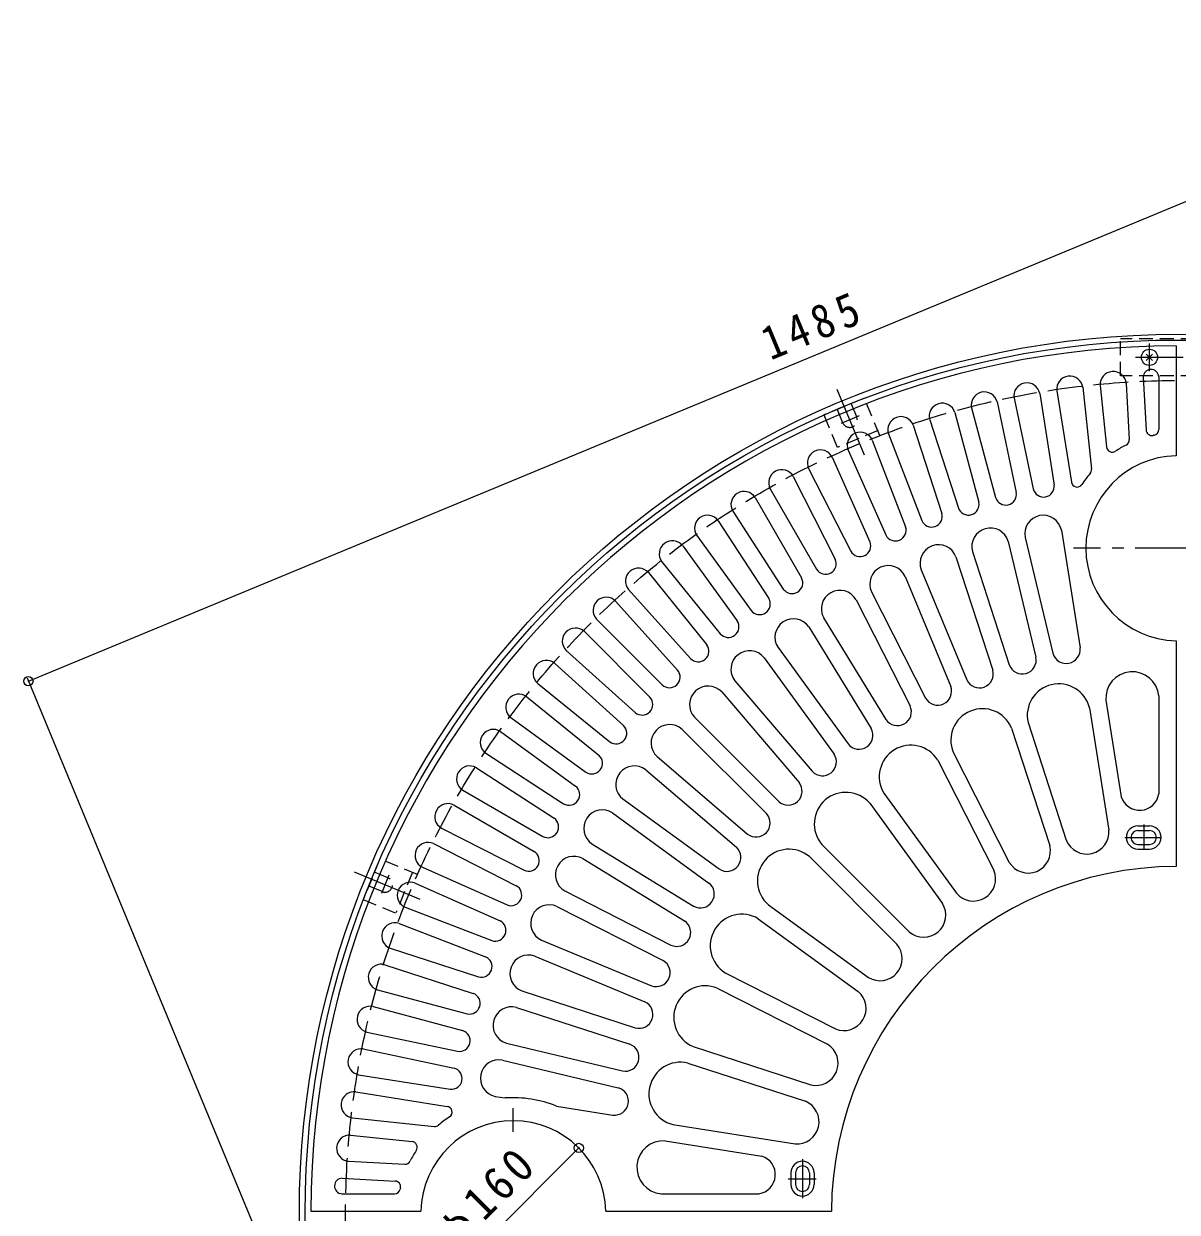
# Model space of a CAD drawing. Units: millimetres at full size, sheet at 1:10; details may follow other scales. Extents: x -1879 to 1866, y -1364 to 1359.
# Drawn here: x -1879 to -882, y 327 to 1355 of the extents above; entities that cross this region are included whole.
import ezdxf

# ---------------------------------------------------------------- set-up
doc = ezdxf.new("R2010")
doc.units = ezdxf.units.MM
doc.header["$LTSCALE"] = 10
doc.header["$PDMODE"] = 32
doc.header["$PDSIZE"] = 8
for name, pattern in [('CHAIN1', [8, 5, -1, 1, -1]), ('CHAIN2', [12, 9, -1, 1, -1]), ('DASHED1', [1.8, 1.2, -0.6]), ('DASHED3', [4, 3, -1])]:
    doc.linetypes.add(name, pattern=pattern)
for name, color, linetype, lineweight in [('0-0_通り芯', 3, 'Continuous', 9), ('0-1_躯体', 2, 'DASHED1', 9), ('0-4_その他', 6, 'Continuous', 9)]:
    doc.layers.add(name, color=color, linetype=linetype, lineweight=lineweight)
doc.styles.add('ＭＳ ゴシック', font='')
doc.styles.get('ＭＳ ゴシック').set_extended_font_data('MS Gothic')

msp = doc.modelspace()

# ---------------------------------------------------------------- linework, layer by layer
at = {"layer": '0-0_通り芯'}
for p, q in [((-883.11, 1076.49), (-883.11, 981.47)), ((-911.49, 1049.36), (-909.09, 1003.69)), ((-898.11, 1049.71), (-898.11, 1004.17)), ((-986.16, 1037.66), (-973.64, 958.62)), ((-963.71, 1040.61), (-956.28, 969.87)), ((-948.79, 1042.18), (-943.21, 989.07)), ((-926.23, 1043.96), (-923.68, 995.37)), ((-1037.9, 1028.06), (-1021.24, 949.65)), ((-1023.23, 1031.18), (-1006.56, 952.77)), ((-1000.97, 1035.31), (-988.43, 956.13)), ((-1074.41, 1018.9), (-1053.66, 941.46)), ((-1059.92, 1022.78), (-1039.17, 945.35)), ((-1110.38, 1007.83), (-1085.61, 931.59)), ((-1096.11, 1012.47), (-1071.34, 936.22)), ((-1131.72, 1000.28), (-1102.99, 925.43)), ((-1145.72, 994.9), (-1116.99, 920.06)), ((-1180.34, 980.14), (-1147.74, 906.9)), ((-1166.64, 986.24), (-1134.03, 913)), ((-1200.78, 970.39), (-1164.38, 898.96)), ((-1214.14, 963.58), (-1177.75, 892.15)), ((-1247.03, 945.28), (-1206.94, 875.85)), ((-1234.04, 952.78), (-1193.95, 883.35)), ((-1278.91, 925.28), (-1235.25, 858.04)), ((-1266.33, 933.45), (-1222.67, 866.21)), ((-982.26, 917.14), (-966.14, 815.41)), ((-1297.57, 912.46), (-1250.45, 847.6)), ((-1028.28, 907.38), (-1004.24, 807.24)), ((-1013.7, 910.88), (-989.66, 810.73)), ((-1309.7, 903.64), (-1262.58, 838.78)), ((-1073.41, 894.04), (-1041.58, 796.09)), ((-1059.14, 898.68), (-1027.31, 800.72)), ((-1327.66, 889.86), (-1277.21, 827.56)), ((-1339.32, 880.42), (-1288.87, 818.11)), ((-1117.34, 877.2), (-1077.93, 782.06)), ((-1103.49, 882.95), (-1064.07, 787.79)), ((-1356.54, 865.72), (-1302.89, 806.14)), ((-1146.46, 863.79), (-1099.7, 772.01)), ((-1367.68, 855.68), (-1314.04, 796.1)), ((-1159.82, 856.97), (-1113.07, 765.21)), ((-1384.11, 840.09), (-1327.42, 783.41)), ((-1200.58, 833.47), (-1146.77, 745.66)), ((-1187.8, 841.31), (-1133.98, 753.49)), ((-1394.71, 829.49), (-1338.02, 772.8)), ((-1410.3, 813.07), (-1350.72, 759.42)), ((-1227.24, 815.66), (-1166.7, 732.33)), ((-883.11, 821.52), (-883.11, 626.49)), ((-1420.33, 801.92), (-1360.76, 748.28)), ((-1239.38, 806.84), (-1178.84, 723.52)), ((-1435.04, 784.7), (-1372.73, 734.25)), ((-1264.56, 787), (-1197.66, 708.68)), ((-1444.47, 773.05), (-1382.17, 722.6)), ((-1275.96, 777.25), (-1209.07, 698.94)), ((-898.11, 773.8), (-898.11, 689.2)), ((-957.92, 763.48), (-941.19, 657.87)), ((-943.8, 770.2), (-930.56, 686.65)), ((-1458.26, 755.09), (-1393.4, 707.96)), ((-1299.5, 755.49), (-1226.67, 682.66)), ((-1011.07, 750.73), (-978.03, 649.03)), ((-1467.07, 742.95), (-1402.22, 695.83)), ((-1310.11, 744.88), (-1237.28, 672.06)), ((-1025.34, 746.09), (-992.29, 644.39)), ((-1479.9, 724.29), (-1412.66, 680.63)), ((-1331.87, 721.34), (-1253.55, 654.45)), ((-1075.84, 725.18), (-1027.29, 629.89)), ((-1488.07, 711.71), (-1420.83, 668.05)), ((-1341.61, 709.94), (-1263.3, 643.05)), ((-1089.2, 718.36), (-1040.65, 623.08)), ((-1499.9, 692.41), (-1430.47, 652.33)), ((-1135.81, 689.81), (-1072.95, 603.29)), ((-1507.4, 679.42), (-1437.97, 639.34)), ((-1361.46, 684.76), (-1278.13, 624.22)), ((-1147.94, 680.99), (-1085.08, 594.47)), ((-1370.28, 672.62), (-1286.96, 612.09)), ((-1518.2, 659.52), (-1446.77, 623.13)), ((-916.11, 661.49), (-906.11, 661.49)), ((-916.11, 657.49), (-906.11, 657.49)), ((-1525.01, 646.16), (-1453.58, 609.76)), ((-1388.09, 645.97), (-1300.27, 592.15)), ((-1189.5, 645.49), (-1113.89, 569.87)), ((-916.11, 645.49), (-906.11, 645.49)), ((-916.11, 641.49), (-906.11, 641.49)), ((-1395.92, 633.18), (-1308.11, 579.37)), ((-1200.11, 634.88), (-1124.49, 559.27)), ((-1534.75, 625.73), (-1461.52, 593.12)), ((-1540.85, 612.02), (-1467.62, 579.41)), ((-1411.59, 605.21), (-1319.82, 558.45)), ((-1549.52, 591.11), (-1474.68, 562.38)), ((-1418.4, 591.84), (-1326.64, 545.08)), ((-1235.61, 593.32), (-1149.09, 530.47)), ((-1554.89, 577.1), (-1480.05, 548.37)), ((-1244.42, 581.18), (-1157.91, 518.33)), ((-1562.45, 555.76), (-1486.21, 530.99)), ((-1431.83, 562.73), (-1336.67, 523.31)), ((-1437.56, 548.87), (-1342.41, 509.45)), ((-1567.09, 541.5), (-1490.84, 516.72)), ((-1272.98, 534.58), (-1177.7, 486.03)), ((-1573.52, 519.79), (-1496.08, 499.04)), ((-1448.66, 518.79), (-1350.71, 486.96)), ((-1279.79, 521.21), (-1184.51, 472.67)), ((-1577.4, 505.3), (-1499.96, 484.55)), ((-1453.29, 504.52), (-1355.35, 472.7)), ((-1582.68, 483.29), (-1504.27, 466.62)), ((-1462, 473.67), (-1361.85, 449.62)), ((-1585.8, 468.62), (-1507.39, 451.95)), ((-1300.71, 470.72), (-1199.01, 437.67)), ((-1465.5, 459.08), (-1365.36, 435.04)), ((-1305.34, 456.45), (-1203.64, 423.41)), ((-1589.93, 446.35), (-1510.75, 433.81)), ((-1592.27, 431.54), (-1513.24, 419.02)), ((-1471.76, 427.64), (-1463.03, 426.26)), ((-1418.71, 419.24), (-1370.03, 411.53)), ((-1595.23, 409.09), (-1524.48, 401.66)), ((-1318.11, 403.3), (-1212.49, 386.57)), ((-1596.8, 394.18), (-1543.69, 388.59)), ((-1324.82, 389.18), (-1241.27, 375.95)), ((-1598.57, 371.61), (-1549.99, 369.06)), ((-1216.11, 361.5), (-1216.11, 351.5)), ((-1212.11, 361.5), (-1212.11, 351.5)), ((-1200.11, 361.5), (-1200.11, 351.5)), ((-1196.11, 361.5), (-1196.11, 351.5)), ((-1603.97, 356.87), (-1558.31, 354.48)), ((-1604.33, 343.5), (-1558.78, 343.5)), ((-1328.42, 343.5), (-1243.82, 343.5)), ((-1631.11, 328.5), (-1536.09, 328.5)), ((-1376.14, 328.5), (-1181.11, 328.5))]:
    msp.add_line(p, q, dxfattribs=at)
at = {"layer": '0-0_通り芯', "linetype": 'CHAIN1'}
for p, q in [((-788.41, 901.5), (-971.78, 901.5)), ((-911.11, 662.61), (-911.11, 640.76)), ((-927.29, 651.49), (-895.73, 651.49)), ((-1456.11, 397.03), (-1456.11, 417.47)), ((-1206.11, 373.28), (-1206.11, 339.66)), ((-1218.36, 356.5), (-1194.34, 356.5))]:
    msp.add_line(p, q, dxfattribs=at)
at = {"layer": '0-0_通り芯'}
for centre, radius, start, end in [((-881.11, 326.5), 750, 90.15279, 179.84721), ((-974.92, 1039.03), 11.32, 8.04126, 186.96146), ((-937.5, 1042.96), 11.32, 5.0412, 183.9614), ((-904.8, 1049.42), 6.69, 2.50121, 180.52779), ((-1012.08, 1033.14), 11.32, 11.0386, 189.9588), ((-1048.89, 1025.32), 11.32, 14.0386, 192.9588), ((-1085.23, 1015.58), 11.32, 17.0386, 195.9588), ((-1121.01, 1003.95), 11.32, 20.0386, 198.9588), ((-1156.14, 990.47), 11.32, 23.0386, 201.9588), ((-904.1, 1003.95), 5, 182.99985, 282.64581), ((-881.11, 901.5), 100, 102.09438, 102.64563), ((-903.11, 1004.17), 5, 282.09511, 0), ((-1190.51, 975.17), 11.32, 26.0386, 204.9588), ((-938.24, 989.6), 5, 186.00012, 302.95978), ((-881.11, 901.5), 100, 116.93184, 122.96008), ((-928.67, 995.11), 5, 296.93196, 2.99992), ((-881.11, 901.5), 80, 91.43251, 268.56749), ((-1224.04, 958.08), 11.32, 29.0386, 207.9588), ((-881.11, 901.5), 100, 139.74629, 146.52884), ((-961.25, 969.34), 5, 319.74626, 6.00012), ((-997.61, 955.03), 9.24, 194.18272, 6.81287), ((-968.7, 959.41), 5, 188.99982, 326.52901), ((-1256.62, 939.27), 11.32, 32.0386, 210.9588), ((-1030.34, 948.07), 9.24, 197.18272, 9.81287), ((-1062.67, 939.41), 9.24, 200.18272, 12.81287), ((-1288.18, 918.78), 11.32, 35.0386, 213.9588), ((-1094.5, 929.07), 9.24, 203.18272, 15.81287), ((-997.97, 913.96), 16.03, 11.43134, 191.05307), ((-1125.74, 917.08), 9.24, 206.18272, 18.81287), ((-1043.7, 902.98), 16.03, 15.93134, 195.55307), ((-1318.62, 896.66), 11.32, 38.0386, 216.9588), ((-1156.31, 903.47), 9.24, 209.18272, 21.81287), ((-1088.43, 888.45), 16.03, 20.43134, 200.05307), ((-1347.86, 872.98), 11.32, 41.0386, 219.9588), ((-1186.13, 888.27), 9.24, 212.18272, 24.81287), ((-1131.88, 870.45), 16.03, 24.93134, 204.55307), ((-1215.12, 871.54), 9.24, 215.18272, 27.81287), ((-1173.78, 849.1), 16.03, 29.43134, 209.05307), ((-1375.82, 847.81), 11.32, 44.0386, 222.9588), ((-1243.18, 853.31), 9.24, 218.18272, 30.81287), ((-1402.43, 821.2), 11.32, 47.0386, 225.9588), ((-1270.26, 833.64), 9.24, 221.18272, 33.81287), ((-1213.88, 824.52), 16.03, 33.93134, 213.55307), ((-1296.27, 812.58), 9.24, 224.18272, 36.81287), ((-1251.93, 796.88), 16.03, 38.43134, 218.05307), ((-978.08, 813.97), 12.02, 195.61531, 6.91191), ((-1427.6, 793.24), 11.32, 50.0386, 228.9588), ((-1016.03, 804.86), 12.02, 200.11531, 11.41191), ((-1321.14, 790.19), 9.24, 227.18272, 39.81287), ((-1053.14, 792.8), 12.02, 204.61531, 15.91191), ((-920.94, 771.81), 22.91, 4.98753, 184.00975), ((-1287.7, 766.33), 16.03, 42.93134, 222.55307), ((-1089.2, 777.86), 12.02, 209.11531, 20.41191), ((-984.46, 756.94), 27.33, 13.86299, 193.12669), ((-1451.28, 764), 11.32, 53.0386, 231.9588), ((-1344.8, 766.52), 9.24, 230.18272, 42.81287), ((-1123.97, 760.14), 12.02, 213.61531, 24.91191), ((-1050.52, 735.47), 27.33, 22.86299, 202.12669), ((-1473.4, 733.56), 11.32, 56.0386, 234.9588), ((-1367.2, 741.65), 9.24, 233.18272, 45.81287), ((-1320.95, 733.08), 16.03, 47.43134, 227.05307), ((-1157.24, 739.75), 12.02, 218.11531, 29.41191), ((-1112.41, 703.93), 27.33, 31.86299, 211.12669), ((-1388.26, 715.64), 9.24, 236.18272, 48.81287), ((-1188.82, 716.82), 12.02, 222.61531, 33.91191), ((-1493.89, 702.01), 11.32, 59.0386, 237.9588), ((-1351.5, 697.32), 16.03, 51.93134, 231.55307), ((-1218.49, 691.47), 12.02, 227.11531, 38.41191), ((-1407.93, 688.57), 9.24, 239.18272, 51.81287), ((-1168.61, 663.11), 27.33, 40.86299, 220.12669), ((-914.63, 691.66), 16.7, 197.45601, 351.54337), ((-1512.7, 669.42), 11.32, 62.0386, 240.9588), ((-1426.16, 660.5), 9.24, 242.18272, 54.81287), ((-1379.14, 659.27), 16.03, 56.43134, 236.05307), ((-1246.09, 663.88), 12.02, 231.61531, 42.91191), ((-960.29, 656.29), 19.16, 202.27588, 4.71568), ((-916.11, 651.49), 10, 90, 270), ((-906.11, 651.49), 10, 270, 90), ((-916.11, 651.49), 6, 90, 270), ((-906.11, 651.49), 6, 270, 90), ((-1529.78, 635.9), 11.32, 65.0386, 243.9588), ((-1442.89, 631.52), 9.24, 245.18272, 57.81287), ((-1271.43, 634.2), 12.02, 236.11531, 47.41191), ((-1217.72, 613.99), 27.33, 49.86299, 229.12669), ((-1010.91, 639.84), 19.16, 211.27588, 13.71568), ((-1403.71, 619.17), 16.03, 60.93134, 240.55307), ((-881.11, 326.5), 300, 90.38197, 179.61803), ((-1058.33, 615.68), 19.16, 220.27588, 22.71568), ((-1545.09, 601.52), 11.32, 68.0386, 246.9588), ((-1458.08, 601.7), 9.24, 248.18272, 60.81287), ((-1294.37, 602.63), 12.02, 240.61531, 51.91191), ((-1425.07, 577.26), 16.03, 65.43134, 245.05307), ((-1101.38, 584.4), 19.16, 229.27588, 31.71568), ((-1558.57, 566.4), 11.32, 71.0386, 249.9588), ((-1471.69, 571.12), 9.24, 251.18272, 63.81287), ((-1314.76, 569.35), 12.02, 245.11531, 56.41191), ((-1258.55, 557.79), 27.33, 58.86299, 238.12669), ((-1139.02, 546.77), 19.16, 238.27588, 40.71568), ((-1483.69, 539.88), 9.24, 254.18272, 66.81287), ((-1443.06, 533.81), 16.03, 69.93134, 249.55307), ((-1332.48, 534.58), 12.02, 249.61531, 60.91191), ((-1570.2, 530.61), 11.32, 74.0386, 252.9588), ((-1494.03, 508.05), 9.24, 257.18272, 69.81287), ((-1290.09, 495.9), 27.33, 67.86299, 247.12669), ((-1170.3, 503.71), 19.16, 247.27588, 49.71568), ((-1579.94, 494.27), 11.32, 77.0386, 255.9588), ((-1457.6, 489.08), 16.03, 74.43134, 254.05307), ((-1347.42, 498.52), 12.02, 254.11531, 65.41191), ((-1502.69, 475.72), 9.24, 260.18272, 72.81287), ((-1359.47, 461.41), 12.02, 258.61531, 69.91191), ((-1194.46, 456.29), 19.16, 256.27588, 58.71568), ((-1587.76, 457.46), 11.32, 80.0386, 258.9588), ((-1468.58, 443.35), 16.03, 78.93134, 258.55307), ((-1311.55, 429.84), 27.33, 76.86299, 256.12669), ((-1509.65, 442.99), 9.24, 263.18272, 75.81287), ((-1593.65, 420.3), 11.32, 83.0386, 261.9588), ((-1368.59, 423.46), 12.02, 263.11531, 74.41191), ((-1456.11, 326.5), 100, 68.0329, 93.96724), ((-1210.91, 405.67), 19.16, 265.27588, 67.71568), ((-1514.02, 414.08), 5, 303.47099, 81.00018), ((-1456.11, 326.5), 80, 1.43251, 178.56749), ((-1523.96, 406.63), 5, 263.99988, 310.25374), ((-1456.11, 326.5), 100, 123.47116, 130.25371), ((-1597.58, 382.88), 11.32, 86.0386, 264.9588), ((-1456.11, 326.5), 100, 147.03992, 153.06816), ((-1544.21, 383.62), 5, 327.04022, 83.99988), ((-1326.43, 366.32), 22.91, 85.99025, 265.01247), ((-1549.73, 374.05), 5, 267.00008, 333.06804), ((-1246.28, 360.02), 16.7, 278.45663, 72.54399), ((-1206.11, 361.5), 10, 0, 180), ((-1206.11, 361.5), 6, 0, 180), ((-1604.04, 350.18), 6.69, 89.47221, 267.49879), ((-1558.57, 349.48), 5, 347.35419, 87.00015), ((-1206.11, 351.5), 10, 180, 0), ((-1206.11, 351.5), 6, 180, 0), ((-1558.78, 348.5), 5, 270, 347.90489), ((-1456.11, 326.5), 100, 167.35437, 167.90562)]:
    msp.add_arc(centre, radius, start, end, dxfattribs=at)
at = {"layer": '0-1_躯体'}
for p, q in [((-931.11, 1050.5), (-931.11, 1082.5)), ((-831.11, 1082.5), (-931.11, 1082.5)), ((-831.11, 1050.5), (-931.11, 1050.5)), ((-1139.16, 998.93), (-1152.56, 1031.27)), ((-1171.26, 1009.99), (-1176.04, 1021.54)), ((-1159.25, 1014.96), (-1164.03, 1026.51)), ((-1140.75, 1003.15), (-1175.85, 988.61)), ((-1539.06, 619.51), (-1571.4, 632.91)), ((-1564.61, 616.64), (-1576.16, 621.43)), ((-1543.16, 621.37), (-1557.71, 586.27)), ((-1569.58, 604.63), (-1581.13, 609.42))]:
    msp.add_line(p, q, dxfattribs=at)
at = {"layer": '0-1_躯体', "linetype": 'Continuous'}
for p, q in [((-908.83, 1063.78), (-903.4, 1069.21)), ((-903.4, 1063.78), (-908.83, 1069.21))]:
    msp.add_line(p, q, dxfattribs=at)
at = {"layer": '0-1_躯体', "linetype": 'CHAIN1'}
for p, q in [((-906.11, 1054.5), (-906.11, 1078.5)), ((-876.95, 1066.5), (-918.11, 1066.5))]:
    msp.add_line(p, q, dxfattribs=at)
at = {"layer": '0-1_躯体', "linetype": 'CHAIN2'}
for p, q in [((-1176.31, 1039.15), (-1152.73, 982.25)), ((-1157.12, 1015.85), (-1172.79, 1009.36)), ((-1593.77, 621.69), (-1536.86, 598.12)), ((-1563.72, 618.77), (-1570.21, 603.11))]:
    msp.add_line(p, q, dxfattribs=at)
at = {"layer": '0-1_躯体'}
for points in [[(-1152.56, 1031.27), (-1187.66, 1016.73), (-1174.27, 984.39)], [(-1571.4, 632.91), (-1585.94, 597.8), (-1553.61, 584.41)]]:
    msp.add_lwpolyline(points, dxfattribs=at)
at = {"layer": '0-1_躯体', "linetype": 'Continuous'}
for centre, radius in [((-881.11, 326.5), 760), ((-881.11, 326.5), 755), ((-906.11, 1066.5), 7)]:
    msp.add_circle(centre, radius, dxfattribs=at)
at = {"layer": '0-1_躯体', "linetype": 'DASHED3'}
msp.add_circle((-881.11, 326.5), 720, dxfattribs=at)
at = {"layer": '0-1_躯体'}
for centre, start, end in [((-1165.26, 1012.48), 202.5, 22.5), ((-1567.09, 610.64), 247.5, 67.5)]:
    msp.add_arc(centre, 6.5, start, end, dxfattribs=at)
at = {"layer": '0-4_その他', "color": 7}
for p, q in [((-1875.37, 786.6), (-503.41, 1354.88)), ((-1876.52, 789.37), (-1574.75, 60.83)), ((-1512.68, 269.93), (-1399.55, 383.07))]:
    msp.add_line(p, q, dxfattribs=at)
for p in [(-1875.37, 786.6), (-1399.55, 383.07)]:
    msp.add_point(p, dxfattribs=at)

# ---------------------------------------------------------------- texts
at = {"layer": '0-4_その他', "color": 2, "char_height": 29.33, "attachment_point": 7, "style": 'ＭＳ ゴシック'}
for s, insert, rotation in [('\\T1.28;\\W0.9;1485', (-1233.64, 1063.24), 22.5), ('\\T1.21;\\W0.95;φ160', (-1500.68, 288.59), 45)]:
    msp.add_mtext(s, dxfattribs=dict(at, insert=insert, rotation=rotation))

doc.saveas('drawing.dxf')
